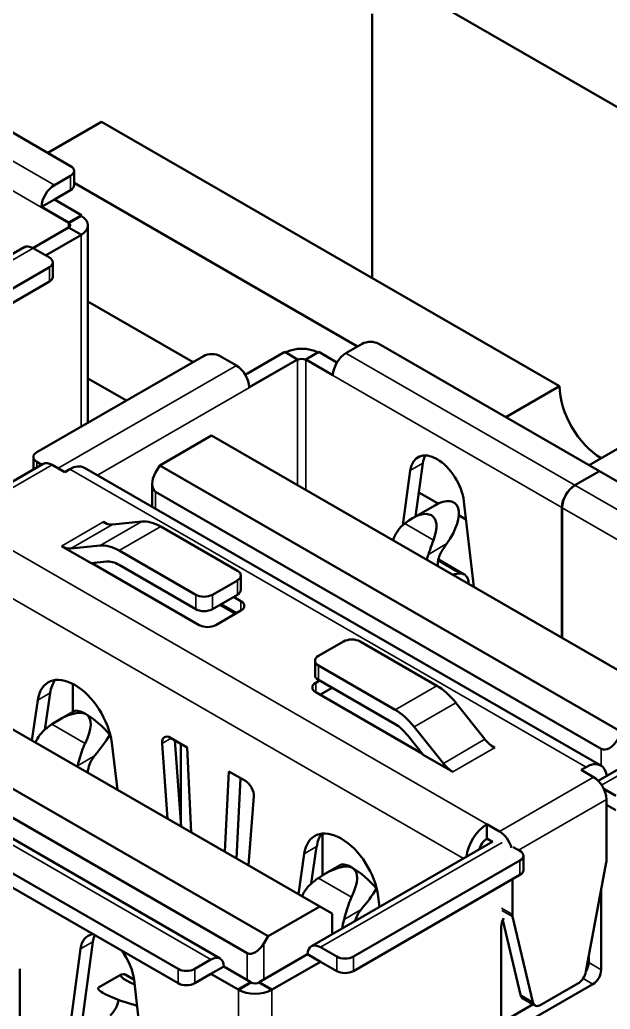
# Model space of a CAD drawing. Header units: millimetres. Extents: x 3100 to 5091, y 868 to 1900.
# Drawn here: x 3957.32 to 3967.34, y 1641.85 to 1658.66 of the extents above; entities that cross this region are included whole.
import ezdxf

# ---------------------------------------------------------------- set-up
doc = ezdxf.new("R2010")
doc.units = ezdxf.units.MM
doc.header["$LTSCALE"] = 1.8
doc.layers.add('외형선(ISO)', color=7, linetype='Continuous', lineweight=50)
doc.layers.add('좁은 외형선(ISO)', color=7, linetype='Continuous', lineweight=35)

msp = doc.modelspace()

# ---------------------------------------------------------------- linework, layer by layer
at = {"layer": '외형선(ISO)'}
for p, q in [((3969.31, 1656.112), (3964.007, 1659.174)), ((3963.3, 1658.766), (3963.3, 1654.275)), ((3958.18, 1656.178), (3954.433, 1658.341)), ((3958.703, 1656.929), (3957.791, 1656.402)), ((3966.482, 1652.438), (3958.703, 1656.929)), ((3957.904, 1655.855), (3958.18, 1656.014)), ((3958.239, 1656.096), (3958.239, 1655.851)), ((3963.052, 1653.112), (3958.239, 1655.891)), ((3957.904, 1655.61), (3958.18, 1655.769)), ((3957.685, 1655.484), (3957.904, 1655.61)), ((3957.904, 1655.61), (3958.364, 1655.345)), ((3957.685, 1655.484), (3958.145, 1655.218)), ((3958.364, 1655.345), (3958.145, 1655.218)), ((3958.357, 1655.333), (3958.145, 1655.21)), ((3958.474, 1655.169), (3958.474, 1651.816)), ((3958.145, 1655.136), (3957.537, 1654.785)), ((3958.364, 1655.01), (3957.756, 1654.659)), ((3958.145, 1655.136), (3958.364, 1655.01)), ((3954.412, 1653.078), (3957.389, 1654.797)), ((3957.819, 1654.622), (3957.544, 1654.781)), ((3957.878, 1654.541), (3957.878, 1654.296)), ((3954.991, 1652.826), (3957.819, 1654.459)), ((3954.991, 1652.581), (3957.819, 1654.214)), ((3958.474, 1653.877), (3960.259, 1652.846)), ((3963.13, 1653.157), (3962.854, 1652.997)), ((3967.16, 1650.993), (3963.413, 1653.157)), ((3961.146, 1652.632), (3961.815, 1653.018)), ((3961.815, 1653.018), (3962.034, 1652.891)), ((3962.175, 1652.891), (3962.394, 1653.018)), ((3962.394, 1653.018), (3962.703, 1652.84)), ((3960.436, 1652.948), (3957.607, 1651.315)), ((3960.994, 1652.789), (3960.719, 1652.948)), ((3961.213, 1652.418), (3962.034, 1652.891)), ((3962.175, 1652.891), (3962.635, 1652.626)), ((3959.128, 1652.193), (3958.474, 1652.57)), ((3966.482, 1652.438), (3965.569, 1651.911)), ((3967.896, 1651.622), (3966.984, 1651.095)), ((3959.693, 1651.091), (3960.57, 1651.597)), ((3968.419, 1647.065), (3960.57, 1651.597)), ((3956.115, 1650.192), (3957.713, 1651.115)), ((3957.549, 1651.234), (3957.549, 1651.02)), ((3957.607, 1651.152), (3957.692, 1651.103)), ((3964.038, 1650.224), (3964.16, 1651.127)), ((3958.08, 1650.977), (3957.868, 1651.1)), ((3958.165, 1651.026), (3958.08, 1650.977)), ((3958.415, 1651.051), (3967.183, 1645.989)), ((3959.623, 1650.968), (3959.693, 1651.091)), ((3959.693, 1651.091), (3967.542, 1646.559)), ((3963.823, 1650.076), (3963.948, 1651.005)), ((3966.742, 1650.752), (3967.16, 1650.993)), ((3967.161, 1650.992), (3966.744, 1650.752)), ((3967.16, 1650.993), (3967.16, 1650.992)), ((3970.908, 1648.829), (3967.161, 1650.992)), ((3959.564, 1650.771), (3959.564, 1650.387)), ((3967.189, 1646.273), (3959.623, 1650.642)), ((3964.093, 1650.632), (3964.423, 1650.442)), ((3964.858, 1650.479), (3965.027, 1649.024)), ((3964.362, 1650.41), (3963.981, 1650.19)), ((3966.523, 1650.373), (3966.523, 1648.16)), ((3966.525, 1650.372), (3966.525, 1648.159)), ((3958.73, 1650.128), (3958.737, 1650.132)), ((3958.737, 1650.132), (3958.797, 1650.098)), ((3958.737, 1650.124), (3958.737, 1650.132)), ((3959.388, 1650.137), (3958.892, 1650.086)), ((3964.77, 1650.242), (3964.893, 1650.171)), ((3961.012, 1649.301), (3959.711, 1650.052)), ((3958.023, 1649.72), (3958.528, 1649.428)), ((3958.681, 1649.728), (3958.185, 1649.677)), ((3960.305, 1648.892), (3959.004, 1649.644)), ((3964.57, 1649.761), (3964.501, 1649.662)), ((3958.789, 1649.455), (3958.528, 1649.428)), ((3964.865, 1649.238), (3964.424, 1649.493)), ((3960.364, 1648.377), (3958.54, 1649.43)), ((3960.305, 1648.647), (3959.004, 1649.399)), ((3960.588, 1648.892), (3961.012, 1649.137)), ((3961.071, 1649.219), (3961.071, 1648.974)), ((3964.656, 1649.238), (3964.787, 1649.253)), ((3964.938, 1649.091), (3964.939, 1649.075)), ((3960.588, 1648.647), (3961.012, 1648.892)), ((3960.948, 1648.856), (3961.071, 1648.785)), ((3961.071, 1648.622), (3960.647, 1648.377)), ((3960.715, 1648.721), (3960.979, 1648.569)), ((3960.736, 1648.733), (3961, 1648.581)), ((3962.409, 1643.595), (3954.56, 1648.127)), ((3962.388, 1647.853), (3962.813, 1648.098)), ((3964.397, 1647.347), (3963.096, 1648.098)), ((3962.33, 1647.771), (3962.33, 1647.526)), ((3953.683, 1647.621), (3961.532, 1643.089)), ((3963.689, 1646.938), (3962.388, 1647.69)), ((3962.344, 1647.397), (3962.407, 1647.434)), ((3963.689, 1646.693), (3962.388, 1647.445)), ((3967.14, 1645.729), (3970.117, 1647.448)), ((3958.217, 1646.901), (3958.217, 1647.378)), ((3962.414, 1647.193), (3962.619, 1647.311)), ((3952.94, 1647.199), (3960.718, 1642.709)), ((3961.178, 1642.803), (3953.612, 1647.172)), ((3957.621, 1647.101), (3957.521, 1646.417)), ((3957.833, 1647.224), (3957.742, 1646.598)), ((3964.153, 1646.189), (3962.344, 1647.234)), ((3958.241, 1646.915), (3957.972, 1646.76)), ((3965.216, 1646.435), (3964.72, 1647.058)), ((3952.509, 1646.861), (3960.004, 1642.534)), ((3952.509, 1646.616), (3960.004, 1642.289)), ((3964.509, 1646.026), (3964.012, 1646.65)), ((3960.159, 1646.299), (3959.876, 1646.462)), ((3959.952, 1646.418), (3960.057, 1644.953)), ((3964.165, 1646.174), (3963.905, 1646.501)), ((3958.978, 1645.576), (3958.878, 1646.375)), ((3959.735, 1646.366), (3959.827, 1645.086)), ((3960.054, 1644.996), (3960.054, 1646.359)), ((3960.228, 1644.855), (3960.159, 1646.299)), ((3965.31, 1646.337), (3965.384, 1646.295)), ((3965.384, 1646.295), (3965.377, 1646.291)), ((3958.587, 1646.155), (3958.586, 1646.154)), ((3964.165, 1646.174), (3964.67, 1645.882)), ((3966.933, 1645.964), (3966.848, 1645.915)), ((3967.06, 1645.793), (3966.848, 1645.915)), ((3960.866, 1645.89), (3960.797, 1644.526)), ((3961.149, 1645.727), (3960.866, 1645.89)), ((3961.066, 1645.775), (3960.997, 1644.41)), ((3967.233, 1645.595), (3967.436, 1645.477)), ((3961.198, 1644.294), (3961.29, 1645.469)), ((3967.279, 1644.381), (3967.279, 1645.413)), ((3967.279, 1645.323), (3967.436, 1645.232)), ((3965.25, 1644.747), (3965.25, 1644.992)), ((3965.25, 1644.992), (3965.462, 1644.87)), ((3962.457, 1644.123), (3962.457, 1644.833)), ((3965.25, 1644.747), (3965.344, 1644.693)), ((3962.358, 1644.611), (3962.267, 1643.985)), ((3962.268, 1642.917), (3965.351, 1644.697)), ((3965.81, 1644.538), (3965.695, 1644.605)), ((3962.146, 1644.488), (3962.047, 1643.804)), ((3965.868, 1644.457), (3965.868, 1644.212)), ((3962.766, 1644.302), (3962.497, 1644.147)), ((3962.981, 1642.742), (3965.81, 1644.375)), ((3967.275, 1644.34), (3966.931, 1642.487)), ((3962.981, 1642.497), (3965.81, 1644.13)), ((3965.681, 1644.056), (3965.681, 1643.458)), ((3963.426, 1643.585), (3963.404, 1643.762)), ((3967.189, 1643.874), (3967.189, 1642.518)), ((3961.532, 1643.089), (3962.409, 1643.595)), ((3962.621, 1643.473), (3962.409, 1643.595)), ((3962.621, 1643.473), (3962.621, 1643.121)), ((3963.112, 1643.542), (3963.112, 1643.541)), ((3966.03, 1641.967), (3965.685, 1643.422)), ((3965.492, 1641.538), (3965.492, 1643.252)), ((3965.818, 1642.09), (3965.517, 1643.36)), ((3961.532, 1643.089), (3961.461, 1642.967)), ((3958.56, 1642.995), (3958.131, 1639.802)), ((3962.423, 1642.901), (3962.699, 1642.742)), ((3958.347, 1642.872), (3957.918, 1639.679)), ((3962.204, 1642.783), (3961.383, 1642.309)), ((3962.204, 1642.783), (3962.423, 1642.656)), ((3966.977, 1642.734), (3966.977, 1642.64)), ((3960.287, 1642.534), (3960.563, 1642.693)), ((3960.563, 1642.448), (3960.782, 1642.575)), ((3961.242, 1642.309), (3960.782, 1642.575)), ((3962.423, 1642.656), (3961.603, 1642.183)), ((3962.423, 1642.656), (3962.699, 1642.497)), ((3957.317, 1640.166), (3957.317, 1642.534)), ((3958.655, 1642.217), (3959.036, 1642.436)), ((3959.117, 1642.435), (3959.256, 1642.354)), ((3960.287, 1642.289), (3960.563, 1642.448)), ((3961.023, 1642.183), (3960.563, 1642.448)), ((3959.686, 1638.658), (3959.257, 1642.347)), ((3961.242, 1642.309), (3961.023, 1642.183)), ((3961.03, 1642.179), (3961.242, 1642.301)), ((3961.603, 1642.183), (3961.383, 1642.309)), ((3961.595, 1642.179), (3961.383, 1642.301)), ((3967.047, 1642.273), (3965.633, 1641.456)), ((3966.167, 1641.921), (3966.793, 1642.283)), ((3966.067, 1641.911), (3965.855, 1642.034)), ((3966.032, 1641.932), (3965.492, 1641.619)), ((3966.003, 1641.915), (3966.003, 1641.948))]:
    msp.add_line(p, q, dxfattribs=at)
for centre, major_axis, ratio, start_param, end_param in [((3958.039, 1656.096), (0.2, 0), 0.57735, 5.497787, 7.068583), ((3957.904, 1655.602), (-0.155, -0.268), 0.57735, 3.926991, 5.465523), ((3958.039, 1655.851), (0.2, 0), 0.57735, 5.497787, 6.283185), ((3958.364, 1655.337), (0.005, 0.00866), 0.57735, 0.785398, 2.356194), ((3958.074, 1655.169), (0.4, 0), 0.57735, 5.52279, 7.068583), ((3958.364, 1655.337), (-0.155, -0.268), 0.57735, 5.465523, 5.497787), ((3958.074, 1655.169), (0.1, 0), 0.57735, 5.597955, 7.068583), ((3957.544, 1654.528), (-0.155, 0.268), 0.57735, 5.497787, 6.283185), ((3957.678, 1654.541), (0.2, 0), 0.57735, 5.497787, 7.068583), ((3957.678, 1654.296), (0.2, 0), 0.57735, 5.497787, 6.283185), ((3963.271, 1653.075), (-0.2, 0), 0.57735, 3.926991, 5.497787), ((3960.577, 1652.867), (-0.2, 0), 0.57735, 3.926991, 5.497787), ((3962.105, 1652.842), (0.4, 0), 0.57735, 0.810401, 2.331192), ((3962.854, 1652.744), (0.155, 0.268), 0.57735, 0.785398, 2.323931), ((3962.105, 1652.842), (0.1, 0), 0.57735, 0.785398, 2.356194), ((3961.815, 1653.01), (0.155, -0.268), 0.57735, 0.785398, 0.817662), ((3962.394, 1653.01), (-0.155, -0.268), 0.57735, 5.465523, 5.497787), ((3960.994, 1652.536), (0.155, -0.268), 0.57735, 0.817662, 2.356194), ((3967.189, 1652.031), (-0.5, 0.866), 0.57735, 0.786398, 2.357194), ((3957.749, 1651.234), (-0.2, 0), 0.57735, 5.497787, 7.068583), ((3964.403, 1650.666), (-0.325, 0.563), 0.57735, 4.069961, 6.925613), ((3957.868, 1650.847), (-0.155, 0.268), 0.57735, 5.497787, 6.283185), ((3964.615, 1650.789), (-0.325, 0.563), 0.57735, 0.332447, 0.642428), ((3958.165, 1650.618), (0.25, 0.433), 0.57735, 0, 0.785398), ((3959.764, 1650.887), (-0.141, -0.245), 0.57735, 4.712389, 6.283185), ((3966.742, 1650.499), (-0.155, -0.268), 0.57735, 3.926991, 5.497787), ((3966.744, 1650.498), (-0.155, -0.268), 0.57735, 3.926991, 5.497787), ((3964.264, 1649.892), (-0.44, -0.558), 0.455911, 1.693463, 3.992755), ((3963.883, 1649.672), (-0.44, -0.558), 0.455911, 2.170957, 4.243757), ((3958.73, 1650.496), (0.225, -0.39), 0.57735, 5.497787, 6.03006), ((3959.711, 1649.317), (-0.45, 0.779), 0.57735, 5.497787, 6.03006), ((3964.042, 1649.858), (-0.33, -0.514), 0.543627, 4.959922, 5.123773), ((3958.023, 1650.087), (0.225, -0.39), 0.57735, 5.497787, 6.03006), ((3959.004, 1648.909), (-0.45, 0.779), 0.57735, 5.497787, 6.03006), ((3964.633, 1649.516), (-0.141, -0.276), 0.609189, 4.48567, 5.514794), ((3959.004, 1648.909), (-0.3, 0.52), 0.57735, 5.497787, 6.03006), ((3964.633, 1649.516), (-0.277, -0.544), 0.609189, 4.902653, 5.066503), ((3960.871, 1649.219), (0.2, 0), 0.57735, 5.497787, 7.068583), ((3964.719, 1648.965), (-0.141, -0.276), 0.609189, 2.324315, 3.525389), ((3960.871, 1648.974), (0.2, 0), 0.57735, 5.497787, 6.283185), ((3960.446, 1648.974), (-0.2, 0), 0.57735, 0.785398, 2.356194), ((3960.929, 1648.703), (0.2, 0), 0.57735, 5.497787, 7.068583), ((3960.446, 1648.729), (-0.2, 0), 0.57735, 0.785398, 2.356194), ((3960.505, 1648.458), (0.2, 0), 0.57735, 3.926991, 5.497787), ((3962.954, 1648.016), (0.2, 0), 0.57735, 0.785398, 2.356194), ((3962.53, 1647.771), (-0.2, 0), 0.57735, 5.497787, 7.068583), ((3958.25, 1646.625), (-0.45, 0.779), 0.57735, 4.080939, 6.914635), ((3958.462, 1646.748), (-0.45, 0.779), 0.57735, 0.237941, 0.63145), ((3962.53, 1647.526), (-0.2, 0), 0.57735, 0, 0.785398), ((3962.485, 1647.315), (-0.2, 0), 0.57735, 5.497787, 7.068583), ((3964.397, 1646.612), (-0.45, 0.779), 0.57735, 4.965514, 5.497787), ((3957.69, 1646.02), (-0.779, -0.822), 0.351667, 3.225524, 4.148476), ((3958.608, 1646.55), (0.377, -0.357), 0.283178, 2.272263, 3.057661), ((3963.689, 1646.203), (-0.45, 0.779), 0.57735, 4.965514, 5.497787), ((3957.69, 1646.02), (-0.779, -0.822), 0.351667, 2.302572, 3.225524), ((3958.608, 1646.55), (0.377, -0.357), 0.283178, 1.176066, 2.272263), ((3963.689, 1646.203), (0.3, -0.52), 0.57735, 1.823922, 2.356194), ((3958.189, 1646.308), (-0.779, -0.822), 0.351667, 1.715215, 2.129327), ((3959.876, 1646.299), (-0.1, 0.173), 0.57735, 5.497787, 7.154578), ((3965.377, 1646.658), (-0.225, 0.39), 0.57735, 1.823922, 2.356194), ((3967.33, 1646.518), (0.141, 0.245), 0.57735, 3.141593, 4.712389), ((3957.963, 1646.394), (0.331, 0.513), 0.541925, 1.905488, 1.932274), ((3958.692, 1645.973), (0.14, 0.277), 0.6107, 1.194068, 2.240682), ((3958.692, 1645.973), (0.276, 0.545), 0.6107, 1.845361, 1.872146), ((3964.67, 1646.25), (-0.225, 0.39), 0.57735, 1.823922, 2.356194), ((3966.933, 1645.556), (0.25, 0.433), 0.57735, 5.63135, 7.068583), ((3967.06, 1645.539), (0.155, -0.268), 0.57735, 0.785398, 2.356194), ((3961.149, 1645.564), (-0.1, 0.173), 0.57735, 3.840996, 5.497787), ((3962.775, 1644.013), (-0.45, 0.779), 0.57735, 4.080939, 6.914635), ((3965.25, 1644.584), (-0.25, -0.433), 0.57735, 3.926991, 5.364225), ((3962.987, 1644.135), (-0.45, 0.779), 0.57735, 0.237941, 0.63145), ((3965.25, 1644.584), (-0.1, -0.173), 0.57735, 3.926991, 5.158394), ((3965.462, 1644.617), (-0.155, 0.268), 0.57735, 4.289732, 5.497787), ((3965.668, 1644.457), (0.2, 0), 0.57735, 5.497787, 7.068583), ((3962.215, 1643.407), (-0.779, -0.822), 0.351667, 3.225524, 4.148476), ((3963.134, 1643.937), (-0.377, 0.357), 0.283178, 5.413856, 6.199254), ((3962.215, 1643.407), (-0.779, -0.822), 0.351667, 2.302572, 3.225524), ((3963.134, 1643.937), (-0.377, 0.357), 0.283178, 4.317659, 5.413856), ((3967.138, 1644.299), (0.1, 0.173), 0.57735, 5.261615, 5.497787), ((3965.668, 1644.212), (0.2, 0), 0.57735, 5.497787, 6.283185), ((3962.714, 1643.695), (-0.779, -0.822), 0.351667, 1.715215, 2.129327), ((3962.488, 1643.781), (-0.331, -0.513), 0.541925, 5.047081, 5.073866), ((3963.218, 1643.36), (-0.14, -0.277), 0.6107, 4.33566, 5.061192), ((3965.633, 1643.334), (-0.1, -0.173), 0.57735, 4.700127, 5.497787), ((3965.823, 1643.54), (-0.1, -0.173), 0.57735, 5.497787, 5.733959), ((3963.218, 1643.36), (-0.276, -0.545), 0.6107, 4.986953, 5.263522), ((3958.802, 1642.534), (-0.325, 0.563), 0.57735, 6.059857, 6.925613), ((3959.014, 1642.656), (-0.325, 0.563), 0.57735, 0.390607, 0.642428), ((3961.32, 1643.048), (0.141, 0.245), 0.57735, 3.141593, 4.712389), ((3962.423, 1642.648), (-0.155, 0.268), 0.57735, 5.497787, 7.03632), ((3958.802, 1642.534), (-0.325, 0.563), 0.57735, 4.069961, 4.935717), ((3960.563, 1642.44), (0.155, 0.268), 0.57735, 5.530051, 7.068583), ((3962.84, 1642.824), (0.2, 0), 0.57735, 3.926991, 5.497787), ((3966.835, 1642.558), (0.1, 0.173), 0.57735, 4.684055, 5.497787), ((3959.535, 1642.262), (0.507, -0.164), 0.159763, 2.747444, 4.207354), ((3960.146, 1642.616), (0.2, 0), 0.57735, 3.926991, 5.497787), ((3962.84, 1642.579), (0.2, 0), 0.57735, 3.926991, 5.497787), ((3966.793, 1642.446), (0.1, 0.173), 0.57735, 3.926991, 5.261615), ((3967.047, 1642.436), (0.1, 0.173), 0.57735, 3.926991, 5.497787), ((3959.154, 1642.042), (0.507, -0.164), 0.159763, 2.998446, 5.073552), ((3960.146, 1642.371), (0.2, 0), 0.57735, 3.926991, 5.497787), ((3961.023, 1642.175), (-0.155, -0.268), 0.57735, 2.356194, 2.388458), ((3961.313, 1642.342), (-0.1, 0), 0.57735, 0.785398, 2.356194), ((3961.603, 1642.175), (0.155, -0.268), 0.57735, 3.894727, 3.926991), ((3961.023, 1642.175), (0.005, 0.00866), 0.57735, 5.497787, 7.068583), ((3961.313, 1642.342), (-0.4, 0), 0.57735, 0.785398, 2.356194), ((3961.603, 1642.175), (-0.005, 0.00866), 0.57735, 5.497787, 7.068583), ((3965.955, 1642.207), (-0.1, -0.173), 0.57735, 5.733959, 6.283185), ((3958.784, 1641.923), (0.167, 0.261), 0.543627, 4.322103, 5.354189), ((3966.167, 1642.085), (-0.1, -0.173), 0.57735, 5.733959, 7.068583)]:
    msp.add_ellipse(centre, major_axis=major_axis, ratio=ratio, start_param=start_param, end_param=end_param, dxfattribs=at)
for points, knots in [([(3963.691, 1649.905), (3963.703, 1649.932), (3963.718, 1649.957), (3963.767, 1650.025), (3963.808, 1650.066), (3963.854, 1650.103)], [-0.43990447, -0.43990447, -0.43990447, -0.43990447, -0.4315045, -0.4315045, -0.41445049, -0.41445049, -0.41445049, -0.41445049]), ([(3964.341, 1649.822), (3964.321, 1649.77), (3964.303, 1649.715), (3964.275, 1649.635), (3964.266, 1649.607), (3964.255, 1649.579)], [-0.08935546, -0.08935546, -0.08935546, -0.08935546, -0.07230145, -0.07230145, -0.06390148, -0.06390148, -0.06390148, -0.06390148]), ([(3957.591, 1646.395), (3957.599, 1646.413), (3957.607, 1646.43), (3957.666, 1646.534), (3957.745, 1646.608), (3957.841, 1646.677), (3957.851, 1646.684), (3957.862, 1646.691)], [-0.50998977, -0.50998977, -0.50998977, -0.50998977, -0.50417612, -0.50417612, -0.4730242, -0.4730242, -0.46927278, -0.46927278, -0.46927278, -0.46927278]), ([(3958.426, 1646.365), (3958.421, 1646.355), (3958.416, 1646.345), (3958.373, 1646.245), (3958.344, 1646.143), (3958.309, 1646.025), (3958.303, 1646.006), (3958.297, 1645.987)], [-0.11989026, -0.11989026, -0.11989026, -0.11989026, -0.11613884, -0.11613884, -0.08498692, -0.08498692, -0.07917326, -0.07917326, -0.07917326, -0.07917326]), ([(3962.117, 1643.782), (3962.124, 1643.8), (3962.133, 1643.817), (3962.191, 1643.921), (3962.27, 1643.995), (3962.367, 1644.064), (3962.377, 1644.071), (3962.387, 1644.078)], [-0.21540825, -0.21540825, -0.21540825, -0.21540825, -0.2095946, -0.2095946, -0.17844268, -0.17844268, -0.17469126, -0.17469126, -0.17469126, -0.17469126]), ([(3962.951, 1643.753), (3962.947, 1643.744), (3962.943, 1643.735), (3962.901, 1643.64), (3962.872, 1643.54), (3962.836, 1643.42), (3962.83, 1643.397), (3962.823, 1643.374)], [0.32093293, 0.32093293, 0.32093293, 0.32093293, 0.32405149, 0.32405149, 0.35449419, 0.35449419, 0.36149432, 0.36149432, 0.36149432, 0.36149432])]:
    msp.add_open_spline(points, degree=3, knots=knots, dxfattribs=at)
msp.add_open_spline([(3959.076, 1642.445), (3959.09, 1642.446), (3959.104, 1642.443), (3959.117, 1642.435)], degree=3, dxfattribs=at)
at = {"layer": '좁은 외형선(ISO)'}
for p, q in [((3954.016, 1658.1), (3957.904, 1655.855)), ((3958.145, 1655.21), (3953.797, 1657.72)), ((3958.18, 1655.769), (3958.18, 1656.014)), ((3958.145, 1655.21), (3958.145, 1655.136)), ((3958.357, 1655.006), (3958.357, 1651.748)), ((3957.544, 1654.781), (3954.469, 1653.006)), ((3957.819, 1654.214), (3957.819, 1654.459)), ((3962.854, 1652.997), (3966.742, 1650.752)), ((3962.034, 1652.883), (3958.638, 1650.922)), ((3962.034, 1652.883), (3962.034, 1650.752)), ((3962.175, 1652.883), (3962.175, 1650.67)), ((3966.523, 1650.373), (3962.175, 1652.883)), ((3957.968, 1651.042), (3960.994, 1652.789)), ((3957.607, 1651.152), (3957.607, 1651.054)), ((3963.948, 1651.005), (3964.16, 1651.127)), ((3957.868, 1651.1), (3956.27, 1650.177)), ((3958.165, 1651.026), (3966.933, 1645.964)), ((3959.623, 1650.642), (3959.623, 1650.354)), ((3966.744, 1650.752), (3970.632, 1648.507)), ((3970.873, 1647.862), (3966.525, 1650.372)), ((3958.023, 1649.72), (3958.73, 1650.128)), ((3958.681, 1649.728), (3959.388, 1650.137)), ((3956.482, 1650.055), (3965.25, 1644.992)), ((3958.185, 1649.677), (3958.892, 1650.086)), ((3959.004, 1649.644), (3959.711, 1650.052)), ((3964.341, 1649.822), (3963.854, 1650.103)), ((3964.57, 1649.761), (3964.255, 1649.579)), ((3956.128, 1649.442), (3964.849, 1644.407)), ((3964.787, 1649.253), (3964.419, 1649.466)), ((3961.012, 1648.892), (3961.012, 1649.137)), ((3960.305, 1648.647), (3960.305, 1648.892)), ((3960.588, 1648.892), (3960.588, 1648.647)), ((3961.071, 1648.622), (3961.071, 1648.785)), ((3962.388, 1647.69), (3962.388, 1647.445)), ((3970.272, 1647.433), (3967.197, 1645.658)), ((3962.344, 1647.397), (3962.344, 1647.234)), ((3963.689, 1646.938), (3964.397, 1647.347)), ((3960.563, 1642.693), (3952.785, 1647.184)), ((3957.833, 1647.224), (3957.621, 1647.101)), ((3964.012, 1646.65), (3964.72, 1647.058)), ((3958.426, 1646.365), (3957.862, 1646.691)), ((3959.889, 1646.455), (3959.735, 1646.366)), ((3964.509, 1646.026), (3965.216, 1646.435)), ((3964.67, 1645.882), (3965.377, 1646.291)), ((3967.189, 1645.985), (3967.189, 1646.273)), ((3958.297, 1645.987), (3958.586, 1646.154)), ((3965.462, 1644.87), (3967.06, 1645.793)), ((3967.279, 1645.413), (3965.787, 1644.551)), ((3962.358, 1644.611), (3962.146, 1644.488)), ((3965.506, 1644.681), (3962.423, 1642.901)), ((3965.81, 1644.13), (3965.81, 1644.375)), ((3962.387, 1644.078), (3962.951, 1643.753)), ((3965.499, 1643.564), (3965.681, 1643.458)), ((3962.823, 1643.374), (3963.112, 1643.541)), ((3965.685, 1643.422), (3965.503, 1643.528)), ((3958.56, 1642.995), (3958.347, 1642.872)), ((3961.461, 1642.967), (3961.461, 1642.354)), ((3961.178, 1642.346), (3961.178, 1642.803)), ((3962.699, 1642.497), (3962.699, 1642.742)), ((3962.981, 1642.742), (3962.981, 1642.497)), ((3966.977, 1642.64), (3967.189, 1642.518)), ((3959.076, 1642.445), (3959.258, 1642.34)), ((3960.004, 1642.289), (3960.004, 1642.534)), ((3960.287, 1642.534), (3960.287, 1642.289)), ((3967.047, 1642.273), (3966.881, 1642.369)), ((3961.023, 1642.183), (3961.03, 1642.179)), ((3961.03, 1642.179), (3961.03, 1627.408)), ((3961.595, 1642.179), (3961.603, 1642.183)), ((3961.595, 1642.179), (3961.595, 1627.408)), ((3965.818, 1642.09), (3966.03, 1641.967))]:
    msp.add_line(p, q, dxfattribs=at)

doc.saveas('drawing.dxf')
